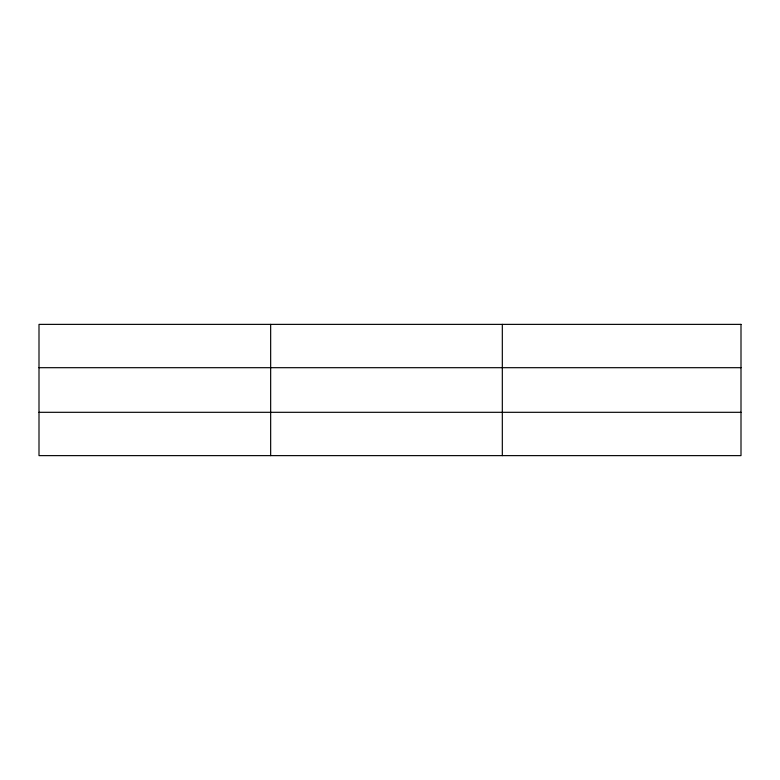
<?xml version="1.0" encoding="UTF-8"?>
<svg xmlns="http://www.w3.org/2000/svg" width="780" height="780" viewBox="0 0 780 780"><rect width="100%" height="100%" fill="white"/><g stroke="black" fill="none" stroke-linecap="round" stroke-linejoin="round"><path stroke-width="1.17" d="M270.66 455.627L270.66 324.373M502.32 455.627L502.32 324.373M39 367.692L741 367.692M39 412.308L741 412.308M741 324.373L741 455.627L39 455.627L39 324.373L741 324.373"/></g></svg>
